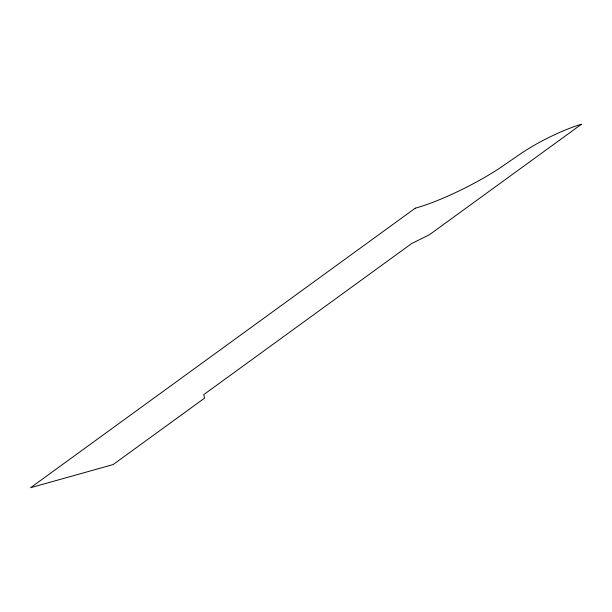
<?xml version="1.0" encoding="UTF-8"?>
<svg xmlns="http://www.w3.org/2000/svg" width="612" height="612" viewBox="0 0 612 612"><rect width="100%" height="100%" fill="white"/><g stroke="black" fill="none" stroke-linecap="round" stroke-linejoin="round"><path stroke-width="0.92" d="M415.25 208.195L30.6 487.703L113.128 464.569L204.561 398.137L203.75 394.625L411.746 243.484L429.28 234.832L581.4 124.297A50.467 9.027 -26.7 0 0 521.225 153.367L500.157 167.818A71.612 12.806 -26.7 0 1 415.25 208.195"/></g></svg>
